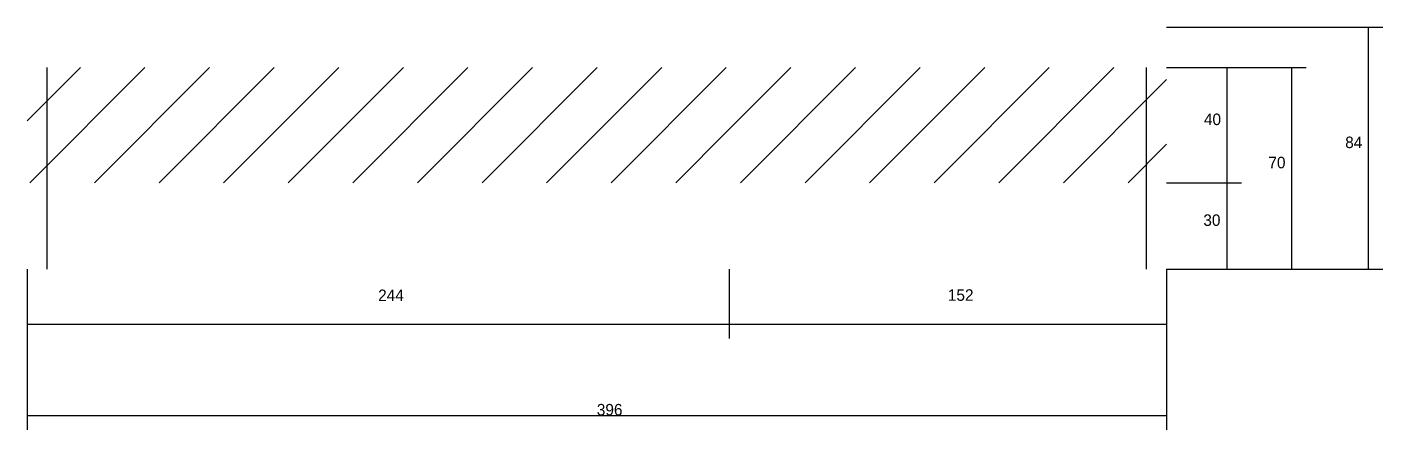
# Model space of a CAD drawing. Header units: metres. Extents: x 129589 to 135216, y 30315 to 31340.
# Drawn here: x 129588.9 to 130060.1, y 31192.7 to 31332.5 of the extents above; entities that cross this region are included whole.
import ezdxf

# ---------------------------------------------------------------- set-up
doc = ezdxf.new("R2010")
doc.units = ezdxf.units.M
for name, color, linetype in [('COTA', 241, 'Continuous'), ('Hachura', 253, 'Continuous'), ('SARR_2.2x7', 40, 'Continuous')]:
    doc.layers.add(name, color=color, linetype=linetype)

msp = doc.modelspace()

# ---------------------------------------------------------------- hatches: boundary and pattern name
at = {"layer": 'Hachura'}
h = msp.add_hatch(dxfattribs=at)
h.set_pattern_fill('ANSI31', scale=5)
h.paths.add_polyline_path([(129588.9, 31318.5), (129588.9, 31278.5), (129832.9, 31278.5), (129832.9, 31318.5)])
h = msp.add_hatch(dxfattribs=at)
h.set_pattern_fill('ANSI31', scale=5)
h.paths.add_polyline_path([(129832.9, 31318.5), (129832.9, 31278.5), (129984.9, 31278.5), (129984.9, 31318.5)])

# ---------------------------------------------------------------- linework, layer by layer
at = {"layer": 'COTA'}
for p, q in [((129984.9, 31332.5), (130060.1, 31332.5)), ((130055.1, 31248.5), (130055.1, 31332.5)), ((129984.9, 31318.5), (130033.4, 31318.5)), ((129984.9, 31318.5), (130011, 31318.5)), ((130006, 31278.5), (130006, 31318.5)), ((130028.4, 31248.5), (130028.4, 31318.5)), ((129984.9, 31278.5), (130011, 31278.5)), ((129984.9, 31278.5), (130011, 31278.5)), ((130006, 31248.5), (130006, 31278.5)), ((129588.9, 31248.5), (129588.9, 31224.4)), ((129588.9, 31248.5), (129588.9, 31192.7)), ((129832.9, 31248.5), (129832.9, 31224.4)), ((129832.9, 31248.5), (129832.9, 31224.4)), ((129984.9, 31248.5), (129984.9, 31192.7)), ((129984.9, 31248.5), (129984.9, 31224.4)), ((129984.9, 31248.5), (130033.4, 31248.5)), ((129984.9, 31248.5), (130060.1, 31248.5)), ((129984.9, 31248.5), (130011, 31248.5)), ((129588.9, 31229.4), (129832.9, 31229.4)), ((129832.9, 31229.4), (129984.9, 31229.4)), ((129588.9, 31197.7), (129984.9, 31197.7))]:
    msp.add_line(p, q, dxfattribs=at)
at = {"layer": 'SARR_2.2x7'}
for p, q in [((129595.9, 31278.5), (129595.9, 31318.5)), ((129977.9, 31278.5), (129977.9, 31318.5)), ((129595.9, 31248.5), (129595.9, 31278.5)), ((129977.9, 31248.5), (129977.9, 31278.5))]:
    msp.add_line(p, q, dxfattribs=at)

# ---------------------------------------------------------------- texts
at = {"layer": 'COTA'}
for s, p in [('40', (129997.9, 31298.5)), ('84', (130047, 31290.5)), ('70', (130020.3, 31283.5)), ('30', (129997.7, 31263.5)), ('244', (129710.9, 31237.4)), ('152', (129908.9, 31237.5)), ('396', (129786.9, 31197.7))]:
    msp.add_text(s, height=4, dxfattribs=at).set_placement(p)

doc.saveas('drawing.dxf')
